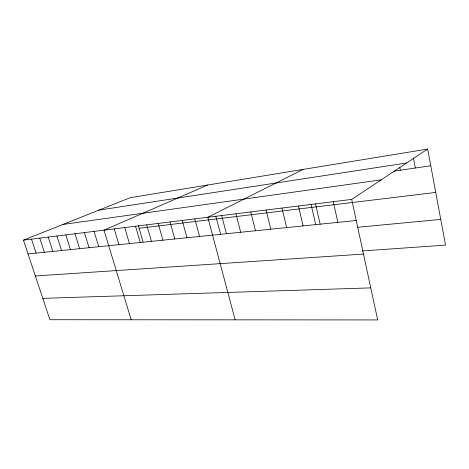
<?xml version="1.0" encoding="UTF-8"?>
<svg xmlns="http://www.w3.org/2000/svg" width="469" height="469" viewBox="0 0 469 469"><rect width="100%" height="100%" fill="white"/><g stroke="black" fill="none" stroke-linecap="round" stroke-linejoin="round"><path stroke-width="0.7" d="M351.697 199.401L377.668 319.934L49.913 319.723L23.45 240.163L351.697 199.401L427.664 149.066L445.55 245.123L362.244 250.956M303.038 169.438L207.808 217.27L235.139 319.846M207.632 185.032L103.983 230.162L131.185 319.776M23.45 240.163L130.206 197.684L427.664 149.066M98.965 210.118L406.652 162.983M394.066 171.144L430.771 165.75M62.905 224.463L381.191 179.862M139.117 228.28L435.736 192.425M28.029 253.928L356.247 220.494M357.847 227.26L440.76 219.404M35.363 275.977L363.481 254.081M42.808 298.348L370.762 287.884M31.493 239.161L36.09 253.108M39.742 238.141L44.362 252.263M48.207 237.085L52.839 251.402M56.896 236.007L61.545 250.51M65.812 234.899L70.473 249.602M74.97 233.767L79.648 248.67M84.373 232.595L89.069 247.708M94.04 231.393L98.748 246.723M114.202 228.89L118.933 244.666M124.719 227.588L129.462 243.593M135.547 226.24L140.295 242.491M138.337 225.595L143.109 241.992M146.691 224.856L151.452 241.353M158.176 223.432L162.936 240.187M170.018 221.96L174.779 238.979M182.218 220.448L186.984 237.736M194.811 218.882L199.577 236.452M215.828 216.145L220.665 234.482M221.644 215.552L226.392 233.72M235.948 213.77L240.691 232.266M250.757 211.935L255.488 230.76M266.087 210.03L270.801 229.2M281.975 208.06L286.665 227.582M298.442 206.014L303.103 225.911M310.976 203.986L315.772 224.862M315.531 203.892L320.157 224.17M333.271 201.688L337.862 222.37M399.758 167.415L400.309 170.229M413.4 158.024L415.311 168.019"/></g></svg>
